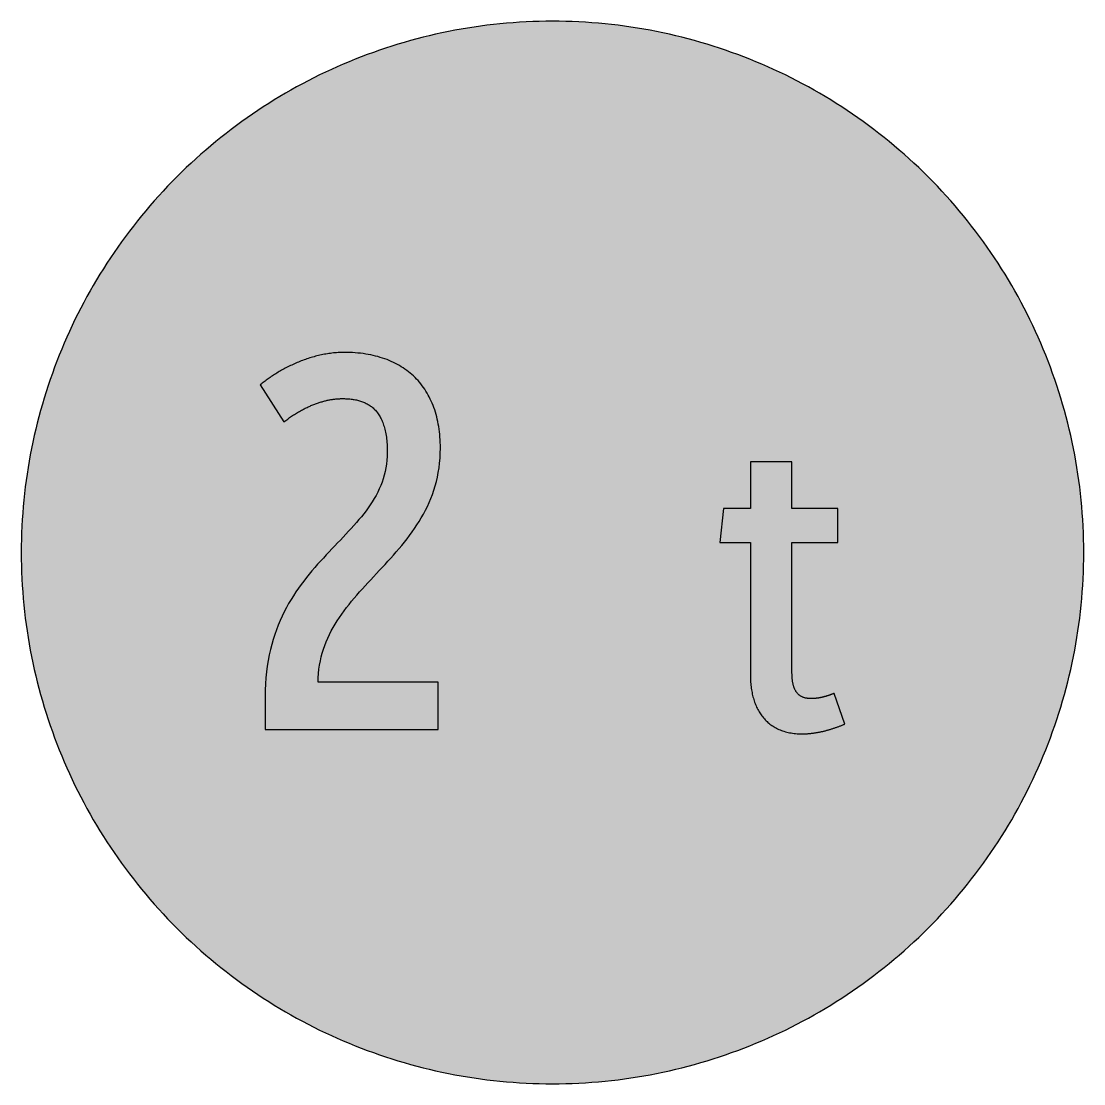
# Model space of a CAD drawing. Header units: millimetres. Extents: x 0 to 212, y 0 to 212.
import ezdxf

# ---------------------------------------------------------------- set-up
doc = ezdxf.new("R2010")
doc.units = ezdxf.units.MM

msp = doc.modelspace()

# ---------------------------------------------------------------- hatches: boundary and pattern name
for color, points in [(254, [(211.7189, 105.8869), (211.709, 107.2007), (211.6861, 108.5139), (211.6455, 109.8245), (211.5871, 111.1326), (211.5134, 112.4407), (211.4245, 113.7437), (211.3204, 115.0468), (211.201, 116.3447), (211.0638, 117.6426), (210.9114, 118.9355), (210.7413, 120.2258), (210.5584, 121.5136), (210.3577, 122.7988), (210.1418, 124.079), (209.9107, 125.3566), (209.6643, 126.6292), (209.4027, 127.8992), (209.1258, 129.1641), (208.8337, 130.4239), (208.5264, 131.6812), (208.2038, 132.936), (207.866, 134.1831), (207.5104, 135.4277), (207.1421, 136.6647), (206.7611, 137.8991), (206.3623, 139.1285), (205.9483, 140.3502), (205.5216, 141.5694), (205.0771, 142.781), (204.6199, 143.9901), (204.1474, 145.1915), (203.6623, 146.3853), (203.1619, 147.574), (202.6463, 148.7576), (202.1154, 149.9362), (201.5693, 151.1046), (201.0105, 152.2705), (200.439, 153.4262), (199.8523, 154.5768), (199.2503, 155.7198), (198.6356, 156.8577), (198.0057, 157.9855), (197.3605, 159.1081), (196.7052, 160.2232), (196.0321, 161.3281), (195.3489, 162.4279), (194.6504, 163.5176), (193.9366, 164.6022), (193.2102, 165.6766), (192.471, 166.7434), (191.7167, 167.8), (190.9521, 168.849), (190.1698, 169.8904), (189.3773, 170.9217), (188.5696, 171.9428), (187.7517, 172.9562), (186.9161, 173.9621), (186.0702, 174.9552), (185.2117, 175.9407), (184.338, 176.9161), (183.454, 177.8838), (182.5549, 178.8389), (181.643, 179.7837), (180.721, 180.7185), (179.7837, 181.643), (178.8389, 182.5549), (177.8838, 183.454), (176.9161, 184.338), (175.9407, 185.2117), (174.9552, 186.0702), (173.9621, 186.9161), (172.9562, 187.7492), (171.9428, 188.5696), (170.9217, 189.3773), (169.8904, 190.1698), (168.849, 190.9496), (167.8, 191.7167), (166.7408, 192.471), (165.6766, 193.2102), (164.6022, 193.9366), (163.5176, 194.6504), (162.4279, 195.3489), (161.3281, 196.0321), (160.2232, 196.7052), (159.1081, 197.3631), (157.9855, 198.0057), (156.8577, 198.6356), (155.7198, 199.2503), (154.5768, 199.8523), (153.4262, 200.439), (152.2705, 201.0131), (151.1046, 201.5719), (149.9362, 202.1154), (148.7576, 202.6463), (147.574, 203.1619), (146.3853, 203.6623), (145.1889, 204.15), (143.9875, 204.6199), (142.781, 205.0796), (141.5694, 205.5216), (140.3502, 205.9483), (139.1285, 206.3623), (137.8991, 206.7611), (136.6647, 207.1446), (135.4252, 207.5129), (134.1831, 207.866), (132.9334, 208.2038), (131.6812, 208.5264), (130.4239, 208.8337), (129.1641, 209.1284), (127.8966, 209.4052), (126.6292, 209.6668), (125.3541, 209.9132), (124.0765, 210.1444), (122.7963, 210.3603), (121.5136, 210.5584), (120.2258, 210.7438), (118.9355, 210.9114), (117.6401, 211.0638), (116.3447, 211.201), (115.0468, 211.3229), (113.7437, 211.4271), (112.4382, 211.516), (111.1326, 211.5896), (109.8245, 211.6455), (108.5113, 211.6861), (107.1982, 211.7115), (105.885, 211.7192), (104.5693, 211.7115), (103.2561, 211.6861), (101.9454, 211.6455), (100.6373, 211.5896), (99.3292, 211.516), (98.0262, 211.4271), (96.7232, 211.3229), (95.4253, 211.201), (94.1273, 211.0638), (92.8345, 210.9114), (91.5441, 210.7438), (90.2564, 210.5584), (88.9711, 210.3603), (87.691, 210.1444), (86.4133, 209.9132), (85.1408, 209.6668), (83.8708, 209.4052), (82.6059, 209.1284), (81.346, 208.8337), (80.0887, 208.5264), (78.834, 208.2038), (77.5868, 207.866), (76.3422, 207.5129), (75.1053, 207.1446), (73.8708, 206.7611), (72.6415, 206.3623), (71.4197, 205.9483), (70.2005, 205.5216), (68.9889, 205.0796), (67.7799, 204.6199), (66.5785, 204.15), (65.3847, 203.6623), (64.196, 203.1619), (63.0123, 202.6463), (61.8338, 202.1154), (60.6628, 201.5719), (59.4995, 201.0131), (58.3438, 200.439), (57.1932, 199.8523), (56.0502, 199.2503), (54.9123, 198.6356), (53.7845, 198.0057), (52.6618, 197.3631), (51.5468, 196.7052), (50.4419, 196.0321), (49.342, 195.3489), (48.2524, 194.6504), (47.1678, 193.9366), (46.0934, 193.2102), (45.0266, 192.471), (43.9699, 191.7167), (42.9209, 190.9496), (41.8795, 190.1698), (40.8483, 189.3773), (39.8272, 188.5696), (38.8137, 187.7492), (37.8079, 186.9161), (36.8148, 186.0702), (35.8292, 185.2117), (34.8539, 184.338), (33.8861, 183.454), (32.9311, 182.5549), (31.9862, 181.643), (31.049, 180.7185), (30.1269, 179.7837), (29.2151, 178.8389), (28.3159, 177.8838), (27.432, 176.9161), (26.5582, 175.9407), (25.6997, 174.9552), (24.8539, 173.9621), (24.0208, 172.9562), (23.2004, 171.9428), (22.3926, 170.9217), (21.6002, 169.8904), (20.8204, 168.849), (20.0533, 167.8), (19.2989, 166.7434), (18.5598, 165.6766), (17.8333, 164.6022), (17.1196, 163.5176), (16.4211, 162.4279), (15.7378, 161.3281), (15.0647, 160.2232), (14.4069, 159.1081), (13.7643, 157.9855), (13.1343, 156.8577), (12.5197, 155.7198), (11.9177, 154.5768), (11.3309, 153.4262), (10.7569, 152.2705), (10.1981, 151.1046), (9.6545, 149.9362), (9.1237, 148.7576), (8.6081, 147.574), (8.1077, 146.3853), (7.62, 145.1915), (7.1501, 143.9901), (6.6904, 142.781), (6.2484, 141.5694), (5.8217, 140.3502), (5.4077, 139.1285), (5.0089, 137.8991), (4.6253, 136.6647), (4.257, 135.4277), (3.904, 134.1831), (3.5662, 132.936), (3.2436, 131.6812), (2.9362, 130.4239), (2.6416, 129.1641), (2.3647, 127.8992), (2.1031, 126.6292), (1.8567, 125.3566), (1.6256, 124.079), (1.4097, 122.7988), (1.2116, 121.5136), (1.0262, 120.2258), (0.8585, 118.9355), (0.7061, 117.6426), (0.569, 116.3447), (0.447, 115.0468), (0.3429, 113.7437), (0.254, 112.4407), (0.1803, 111.1326), (0.1245, 109.8245), (0.0838, 108.5139), (0.0584, 107.2007), (0.0508, 105.885), (0.0584, 104.5718), (0.0838, 103.2586), (0.1245, 101.9454), (0.1803, 100.6373), (0.254, 99.3318), (0.3429, 98.0262), (0.447, 96.7232), (0.569, 95.4253), (0.7061, 94.1299), (0.8585, 92.8345), (1.0262, 91.5441), (1.2116, 90.2564), (1.4097, 88.9737), (1.6256, 87.6935), (1.8567, 86.4159), (2.1031, 85.1408), (2.3647, 83.8733), (2.6416, 82.6059), (2.9362, 81.346), (3.2436, 80.0887), (3.5662, 78.8365), (3.904, 77.5868), (4.257, 76.3448), (4.6253, 75.1053), (5.0089, 73.8708), (5.4077, 72.6415), (5.8217, 71.4197), (6.2484, 70.2005), (6.6904, 68.9889), (7.1501, 67.7824), (7.62, 66.581), (8.1077, 65.3847), (8.6081, 64.196), (9.1237, 63.0123), (9.6545, 61.8338), (10.1981, 60.6654), (10.7569, 59.4995), (11.3309, 58.3438), (11.9177, 57.1932), (12.5197, 56.0502), (13.1343, 54.9123), (13.7643, 53.7845), (14.4069, 52.6618), (15.0647, 51.5468), (15.7378, 50.4419), (16.4211, 49.342), (17.1196, 48.2524), (17.8333, 47.1678), (18.5598, 46.0934), (19.2989, 45.0291), (20.0533, 43.9699), (20.8204, 42.9209), (21.6002, 41.8795), (22.3926, 40.8483), (23.2004, 39.8272), (24.0208, 38.8137), (24.8539, 37.8079), (25.6997, 36.8148), (26.5582, 35.8292), (27.432, 34.8539), (28.3159, 33.8861), (29.2151, 32.9311), (30.1269, 31.9862), (31.049, 31.049), (31.9862, 30.1269), (32.9311, 29.2151), (33.8861, 28.3159), (34.8539, 27.432), (35.8292, 26.5582), (36.8148, 25.6997), (37.8079, 24.8539), (38.8137, 24.0182), (39.8272, 23.2004), (40.8483, 22.3926), (41.8795, 21.6002), (42.9209, 20.8178), (43.9699, 20.0533), (45.0266, 19.2989), (46.0934, 18.5598), (47.1678, 17.8333), (48.2524, 17.1196), (49.342, 16.4211), (50.4419, 15.7378), (51.5468, 15.0647), (52.6618, 14.4094), (53.7845, 13.7643), (54.9123, 13.1343), (56.0502, 12.5197), (57.1932, 11.9177), (58.3438, 11.3309), (59.4995, 10.7594), (60.6628, 10.2006), (61.8338, 9.6545), (63.0123, 9.1237), (64.196, 8.6081), (65.3847, 8.1077), (66.5785, 7.6225), (67.7799, 7.1501), (68.9889, 6.6929), (70.2005, 6.2484), (71.4197, 5.8217), (72.6415, 5.4077), (73.8708, 5.0089), (75.1053, 4.6279), (76.3422, 4.2596), (77.5868, 3.904), (78.834, 3.5662), (80.0887, 3.2436), (81.346, 2.9362), (82.6059, 2.6441), (83.8708, 2.3673), (85.1408, 2.1057), (86.4133, 1.8593), (87.691, 1.6281), (88.9711, 1.4122), (90.2564, 1.2116), (91.5441, 1.0287), (92.8345, 0.8585), (94.1273, 0.7061), (95.4253, 0.569), (96.7232, 0.4496), (98.0262, 0.3454), (99.3292, 0.2565), (100.6373, 0.1829), (101.9454, 0.1245), (103.2561, 0.0838), (104.5693, 0.061), (105.885, 0.0533), (107.1982, 0.061), (108.5113, 0.0838), (109.8245, 0.1245), (111.1326, 0.1829), (112.4382, 0.2565), (113.7437, 0.3454), (115.0468, 0.4496), (116.3447, 0.569), (117.6401, 0.7061), (118.9355, 0.8585), (120.2258, 1.0287), (121.5136, 1.2116), (122.7963, 1.4122), (124.0765, 1.6281), (125.3541, 1.8593), (126.6292, 2.1057), (127.8966, 2.3673), (129.1641, 2.6441), (130.4239, 2.9362), (131.6812, 3.2436), (132.9334, 3.5662), (134.1831, 3.904), (135.4252, 4.2596), (136.6647, 4.6279), (137.8991, 5.0089), (139.1285, 5.4077), (140.3502, 5.8217), (141.5694, 6.2484), (142.781, 6.6929), (143.9875, 7.1501), (145.1889, 7.6225), (146.3853, 8.1077), (147.574, 8.6081), (148.7576, 9.1237), (149.9362, 9.6545), (151.1046, 10.2006), (152.2705, 10.7594), (153.4262, 11.3309), (154.5768, 11.9177), (155.7198, 12.5197), (156.8577, 13.1343), (157.9855, 13.7643), (159.1081, 14.4094), (160.2232, 15.0647), (161.3281, 15.7378), (162.4279, 16.4211), (163.5176, 17.1196), (164.6022, 17.8333), (165.6766, 18.5598), (166.7408, 19.2989), (167.8, 20.0533), (168.849, 20.8178), (169.8904, 21.6002), (170.9217, 22.3926), (171.9428, 23.2004), (172.9562, 24.0182), (173.9621, 24.8539), (174.9552, 25.6997), (175.9407, 26.5582), (176.9161, 27.432), (177.8838, 28.3159), (178.8389, 29.2151), (179.7837, 30.1269), (180.721, 31.049), (181.643, 31.9862), (182.5549, 32.9311), (183.454, 33.8861), (184.338, 34.8539), (185.2117, 35.8292), (186.0702, 36.8148), (186.9161, 37.8079), (187.7517, 38.8137), (188.5696, 39.8272), (189.3773, 40.8483), (190.1698, 41.8795), (190.9521, 42.9209), (191.7167, 43.9699), (192.471, 45.0291), (193.2102, 46.0934), (193.9366, 47.1678), (194.6504, 48.2524), (195.3489, 49.342), (196.0321, 50.4419), (196.7052, 51.5468), (197.3605, 52.6618), (198.0057, 53.7845), (198.6356, 54.9123), (199.2503, 56.0502), (199.8523, 57.1932), (200.439, 58.3438), (201.0105, 59.4995), (201.5693, 60.6654), (202.1154, 61.8338), (202.6463, 63.0123), (203.1619, 64.196), (203.6623, 65.3847), (204.1474, 66.581), (204.6199, 67.7824), (205.0771, 68.9889), (205.5216, 70.2005), (205.9483, 71.4197), (206.3623, 72.6415), (206.7611, 73.8708), (207.1421, 75.1053), (207.5104, 76.3448), (207.866, 77.5868), (208.2038, 78.8365), (208.5264, 80.0887), (208.8337, 81.346), (209.1258, 82.6059), (209.4027, 83.8733), (209.6643, 85.1408), (209.9107, 86.4159), (210.1418, 87.6935), (210.3577, 88.9737), (210.5584, 90.2564), (210.7413, 91.5441), (210.9114, 92.8345), (211.0638, 94.1299), (211.201, 95.4253), (211.3204, 96.7232), (211.4245, 98.0262), (211.5134, 99.3318), (211.5871, 100.6373), (211.6455, 101.9454), (211.6861, 103.2586), (211.709, 104.5718), (211.7166, 105.885)]), (59, [(63.977, 136.5412), (64.2036, 136.5377), (64.4296, 136.5352), (64.6557, 136.5275), (64.8792, 136.5174), (65.1002, 136.5047), (65.3212, 136.4894), (65.5422, 136.4691), (65.7606, 136.4463), (65.9765, 136.4183), (66.1899, 136.3878), (66.4032, 136.3548), (66.614, 136.3142), (66.8223, 136.2735), (67.0281, 136.2253), (67.2313, 136.1745), (67.4345, 136.1211), (67.6351, 136.0602), (67.8307, 135.9941), (68.0263, 135.9256), (68.2193, 135.8519), (68.4073, 135.7732), (68.5952, 135.6868), (68.7807, 135.5979), (68.961, 135.5014), (69.1388, 135.4023), (69.3141, 135.2956), (69.4868, 135.1813), (69.657, 135.0645), (69.8221, 134.94), (69.9846, 134.808), (70.1421, 134.6733), (70.2996, 134.5286), (70.4494, 134.3787), (70.5993, 134.2238), (70.7441, 134.0612), (70.8838, 133.891), (71.0209, 133.7132), (71.1556, 133.5303), (71.2826, 133.3373), (71.4096, 133.1392), (71.5289, 132.9334), (71.6458, 132.7201), (71.7575, 132.4991), (71.8642, 132.2705), (71.9684, 132.0317), (72.0674, 131.7879), (72.1614, 131.5339), (72.2503, 131.2723), (72.3341, 131.0005), (72.4154, 130.7236), (72.4891, 130.4341), (72.5576, 130.1394), (72.6237, 129.8321), (72.6821, 129.5197), (72.7354, 129.1946), (72.7837, 128.8618), (72.8269, 128.5215), (72.865, 128.1684), (72.898, 127.8077), (72.9234, 127.4369), (72.9437, 127.0533), (72.959, 126.6622), (72.9691, 126.2609), (72.9717, 125.8494), (72.9539, 125.0417), (72.9005, 124.2543), (72.8167, 123.4846), (72.6973, 122.7328), (72.55, 121.9962), (72.3697, 121.2799), (72.1614, 120.5763), (71.9252, 119.888), (71.6636, 119.2124), (71.374, 118.5494), (71.0616, 117.8992), (70.7263, 117.2591), (70.3656, 116.6292), (69.9872, 116.0094), (69.5858, 115.3973), (69.1693, 114.7928), (68.7324, 114.1933), (68.2777, 113.6015), (67.8104, 113.0122), (67.3252, 112.428), (66.8299, 111.8464), (66.3194, 111.2672), (65.7987, 110.6907), (65.2704, 110.1141), (64.7294, 109.535), (64.1833, 108.9558), (63.6295, 108.3742), (63.0707, 107.7874), (62.5069, 107.2007), (61.9404, 106.6063), (61.3715, 106.0069), (60.8, 105.3998), (60.231, 104.7852), (59.6621, 104.1629), (59.0931, 103.5304), (58.5318, 102.8878), (57.9704, 102.235), (57.4167, 101.5695), (56.8706, 100.8913), (56.3321, 100.2005), (55.8013, 99.4918), (55.2806, 98.7704), (54.7726, 98.0313), (54.2747, 97.2769), (53.7921, 96.5022), (53.3222, 95.7097), (52.8701, 94.8969), (52.4332, 94.0613), (52.0141, 93.2053), (51.6153, 92.329), (51.2343, 91.4273), (50.8762, 90.5002), (50.5409, 89.5502), (50.226, 88.5723), (49.9389, 87.5665), (49.6748, 86.5353), (49.4386, 85.4735), (49.2328, 84.3839), (49.0525, 83.2637), (48.9026, 82.1106), (48.7858, 80.9244), (48.6994, 79.7077), (48.6486, 78.4555), (48.6308, 77.1677), (48.6311, 70.6092), (83.1314, 70.6092), (83.1314, 80.028), (59.2145, 80.028), (59.2303, 80.9142), (59.2836, 81.7829), (59.3674, 82.6338), (59.4868, 83.4644), (59.6367, 84.2797), (59.8145, 85.0798), (60.0227, 85.8622), (60.259, 86.6292), (60.5231, 87.3811), (60.8101, 88.1202), (61.1226, 88.8467), (61.4604, 89.5604), (61.8185, 90.2614), (62.197, 90.9523), (62.5983, 91.633), (63.0174, 92.3036), (63.4543, 92.9665), (63.9064, 93.6193), (64.3763, 94.267), (64.8589, 94.9046), (65.3567, 95.5396), (65.8647, 96.1669), (66.3854, 96.7892), (66.9163, 97.4065), (67.4548, 98.0237), (68.0009, 98.6358), (68.5546, 99.2454), (69.1134, 99.855), (69.6773, 100.4621), (70.2437, 101.0717), (70.8127, 101.6813), (71.3842, 102.2909), (71.9531, 102.903), (72.5246, 103.5177), (73.091, 104.1375), (73.6549, 104.7598), (74.2137, 105.3871), (74.7674, 106.0221), (75.3135, 106.6622), (75.852, 107.3074), (76.3829, 107.9627), (76.9036, 108.6256), (77.4116, 109.2962), (77.9094, 109.9769), (78.392, 110.6678), (78.8619, 111.3714), (79.314, 112.0851), (79.7509, 112.8116), (80.17, 113.5532), (80.5713, 114.3076), (80.9498, 115.0747), (81.3079, 115.857), (81.6458, 116.6571), (81.9582, 117.4725), (82.2452, 118.3081), (82.5094, 119.159), (82.7456, 120.0277), (82.9539, 120.9167), (83.1317, 121.826), (83.2815, 122.7557), (83.3984, 123.7082), (83.4847, 124.681), (83.5381, 125.6792), (83.5558, 126.6977), (83.5508, 127.2591), (83.533, 127.8153), (83.5076, 128.3614), (83.472, 128.8999), (83.4263, 129.4308), (83.3704, 129.9566), (83.3044, 130.4722), (83.2256, 130.9802), (83.1393, 131.4806), (83.0428, 131.9733), (82.9361, 132.4585), (82.8218, 132.936), (82.6948, 133.4059), (82.5602, 133.8656), (82.4128, 134.3203), (82.2579, 134.7648), (82.0928, 135.2017), (81.9201, 135.6309), (81.7347, 136.05), (81.5416, 136.4615), (81.3384, 136.8654), (81.1276, 137.2616), (80.9066, 137.6477), (80.6755, 138.0287), (80.4342, 138.397), (80.1853, 138.7602), (79.9287, 139.1133), (79.6595, 139.4562), (79.3826, 139.7914), (79.0981, 140.1191), (78.8035, 140.4391), (78.5012, 140.7465), (78.1888, 141.0487), (77.8688, 141.3408), (77.5386, 141.6228), (77.2008, 141.8971), (76.8528, 142.1613), (76.4972, 142.4178), (76.134, 142.6642), (75.7606, 142.9029), (75.3796, 143.129), (74.991, 143.35), (74.5947, 143.5583), (74.1883, 143.7589), (73.7743, 143.952), (73.3501, 144.1323), (72.9209, 144.305), (72.4814, 144.4676), (72.0344, 144.6225), (71.5797, 144.7648), (71.1175, 144.8994), (70.6476, 145.0238), (70.1675, 145.1381), (69.6824, 145.2448), (69.1871, 145.3388), (68.6867, 145.4252), (68.1761, 145.4988), (67.658, 145.5649), (67.1347, 145.6207), (66.6013, 145.6665), (66.0629, 145.702), (65.5142, 145.7274), (64.9605, 145.7427), (64.3992, 145.7477), (64.0918, 145.7452), (63.7845, 145.7376), (63.4771, 145.7274), (63.1723, 145.7096), (62.865, 145.6893), (62.5602, 145.6639), (62.2554, 145.636), (61.9531, 145.6004), (61.6483, 145.5623), (61.3461, 145.5217), (61.0464, 145.4734), (60.7441, 145.4252), (60.4444, 145.3693), (60.1472, 145.3134), (59.85, 145.2499), (59.5528, 145.1864), (59.2582, 145.1178), (58.9636, 145.0442), (58.6715, 144.9705), (58.3794, 144.8892), (58.0898, 144.8079), (57.8002, 144.7216), (57.5132, 144.6352), (57.2287, 144.5438), (56.9443, 144.4473), (56.6623, 144.3507), (56.3804, 144.2517), (56.1035, 144.1475), (55.8241, 144.0434), (55.5498, 143.9342), (55.2755, 143.8224), (55.0062, 143.7107), (54.737, 143.5964), (54.4678, 143.477), (54.2036, 143.3576), (53.9394, 143.2357), (53.6804, 143.1138), (53.4213, 142.9868), (53.1647, 142.8598), (52.9107, 142.7302), (52.6593, 142.5981), (52.4104, 142.4661), (52.164, 142.3314), (51.9201, 142.1968), (51.6814, 142.0597), (51.4426, 141.92), (51.2064, 141.7803), (50.9727, 141.6406), (50.7441, 141.4983), (50.5155, 141.3561), (50.292, 141.2113), (50.071, 141.0665), (49.8551, 140.9217), (49.6392, 140.7744), (49.4284, 140.6271), (49.2201, 140.4798), (49.0144, 140.3325), (48.8137, 140.1851), (48.6156, 140.0353), (48.42, 139.888), (48.2295, 139.7381), (48.0416, 139.5908), (47.8561, 139.4409), (47.6758, 139.2911), (52.3353, 131.8849), (52.5323, 132.0368), (52.7304, 132.1867), (52.9285, 132.3315), (53.1266, 132.4762), (53.3248, 132.6185), (53.5203, 132.7556), (53.7185, 132.8928), (53.914, 133.0249), (54.1122, 133.157), (54.3077, 133.284), (54.5033, 133.4084), (54.6989, 133.5329), (54.8945, 133.6523), (55.0901, 133.7691), (55.2831, 133.8834), (55.4787, 133.9952), (55.6717, 134.1044), (55.8648, 134.2111), (56.0578, 134.3152), (56.2483, 134.4168), (56.4413, 134.5159), (56.6318, 134.6124), (56.8223, 134.7064), (57.0128, 134.7978), (57.2033, 134.8867), (57.3913, 134.9756), (57.5793, 135.0594), (57.7672, 135.1407), (57.9552, 135.2194), (58.1406, 135.2956), (58.326, 135.3693), (58.5114, 135.443), (58.6969, 135.5115), (58.8797, 135.5776), (59.0626, 135.6436), (59.2455, 135.7071), (59.4258, 135.7655), (59.6087, 135.824), (59.7865, 135.8798), (59.9669, 135.9306), (60.1447, 135.9814), (60.3225, 136.0297), (60.4977, 136.078), (60.6755, 136.1211), (60.8482, 136.1618), (61.0235, 136.2024), (61.1962, 136.238), (61.3689, 136.2735), (61.5391, 136.3066), (61.7093, 136.337), (61.8769, 136.365), (62.0446, 136.3904), (62.2122, 136.4158), (62.3773, 136.4361), (62.5424, 136.4564), (62.7075, 136.4742), (62.8701, 136.4894), (63.0301, 136.5021), (63.1927, 136.5148), (63.3501, 136.5225), (63.5076, 136.5301), (63.6651, 136.5352), (63.82, 136.5377), (63.975, 136.5402)]), (59, [(145.2989, 81.6155), (145.3007, 81.2952), (145.3058, 80.9777), (145.3185, 80.6628), (145.3337, 80.3504), (145.3566, 80.043), (145.382, 79.7357), (145.4125, 79.4334), (145.4455, 79.1362), (145.4861, 78.8391), (145.5318, 78.547), (145.5801, 78.2599), (145.6334, 77.9729), (145.6944, 77.691), (145.7579, 77.4141), (145.8265, 77.1398), (145.9001, 76.868), (145.9789, 76.6013), (146.0627, 76.3397), (146.1491, 76.0806), (146.243, 75.8266), (146.3421, 75.5752), (146.4462, 75.3288), (146.5555, 75.0875), (146.6672, 74.8487), (146.7866, 74.6176), (146.9111, 74.389), (147.0406, 74.1629), (147.1752, 73.9445), (147.3149, 73.7286), (147.4572, 73.5203), (147.607, 73.3146), (147.7645, 73.1164), (147.9245, 72.9209), (148.0896, 72.7304), (148.2598, 72.5449), (148.4376, 72.3671), (148.6179, 72.1919), (148.8059, 72.0242), (148.9989, 71.8591), (149.1945, 71.7017), (149.4003, 71.5493), (149.6085, 71.4045), (149.8219, 71.2622), (150.0429, 71.1276), (150.2664, 70.9981), (150.4975, 70.8762), (150.7338, 70.7593), (150.9776, 70.6476), (151.224, 70.5434), (151.478, 70.4444), (151.7371, 70.3529), (152.0012, 70.2666), (152.2705, 70.1878), (152.5473, 70.1142), (152.8293, 70.0481), (153.1163, 69.9872), (153.4084, 69.9364), (153.7081, 69.8881), (154.0129, 69.85), (154.3253, 69.817), (154.6403, 69.7916), (154.9629, 69.7738), (155.2905, 69.7636), (155.6258, 69.7611), (155.7604, 69.7611), (155.895, 69.7636), (156.0297, 69.7662), (156.1643, 69.7687), (156.2989, 69.7738), (156.4335, 69.7789), (156.5681, 69.7865), (156.7028, 69.7941), (156.8374, 69.8043), (156.9695, 69.8144), (157.1041, 69.8271), (157.2387, 69.8373), (157.3708, 69.8525), (157.5054, 69.8652), (157.6375, 69.8805), (157.7721, 69.8983), (157.9042, 69.916), (158.0363, 69.9338), (158.1709, 69.9516), (158.303, 69.9719), (158.435, 69.9948), (158.5697, 70.0176), (158.7017, 70.0405), (158.8338, 70.0634), (158.9659, 70.0888), (159.098, 70.1142), (159.2326, 70.1421), (159.3647, 70.17), (159.4968, 70.198), (159.6288, 70.2285), (159.7609, 70.2589), (159.893, 70.2894), (160.0251, 70.3224), (160.1546, 70.3555), (160.2867, 70.3885), (160.4188, 70.424), (160.5509, 70.4596), (160.6829, 70.4952), (160.815, 70.5333), (160.9446, 70.5714), (161.0766, 70.6095), (161.2087, 70.6501), (161.3408, 70.6882), (161.4703, 70.7314), (161.6024, 70.772), (161.7345, 70.8152), (161.864, 70.8584), (161.9961, 70.9041), (162.1282, 70.9473), (162.2577, 70.993), (162.3898, 71.0413), (162.5219, 71.087), (162.6514, 71.1352), (162.7835, 71.1835), (162.9131, 71.2343), (163.0451, 71.2826), (163.1772, 71.3334), (163.3068, 71.3867), (163.4388, 71.4375), (163.5684, 71.4908), (163.7005, 71.5442), (163.83, 71.5975), (163.9621, 71.6534), (164.0916, 71.7067), (161.9772, 77.8051), (161.8844, 77.7697), (161.7955, 77.7342), (161.7066, 77.7011), (161.6177, 77.6681), (161.5313, 77.6351), (161.4449, 77.6021), (161.3611, 77.5716), (161.2748, 77.5411), (161.1935, 77.5106), (161.1097, 77.4827), (161.0284, 77.4548), (160.9471, 77.4268), (160.8658, 77.4014), (160.7871, 77.3735), (160.7083, 77.3481), (160.6296, 77.3227), (160.5509, 77.2998), (160.4747, 77.277), (160.3985, 77.2541), (160.3223, 77.2312), (160.2486, 77.2084), (160.1749, 77.1881), (160.1013, 77.1677), (160.0276, 77.1474), (159.954, 77.1296), (159.8828, 77.1093), (159.8092, 77.0915), (159.7381, 77.0738), (159.6669, 77.0585), (159.5984, 77.0407), (159.5272, 77.0255), (159.4587, 77.0103), (159.3875, 76.995), (159.319, 76.9823), (159.2504, 76.9671), (159.1818, 76.9544), (159.1158, 76.9417), (159.0472, 76.9315), (158.9786, 76.9188), (158.9126, 76.9087), (158.8465, 76.8985), (158.7779, 76.8883), (158.7119, 76.8782), (158.6459, 76.8706), (158.5798, 76.8629), (158.5138, 76.8553), (158.4477, 76.8477), (158.3817, 76.8401), (158.3157, 76.8325), (158.2496, 76.8274), (158.1836, 76.8223), (158.1175, 76.8172), (158.0515, 76.8121), (157.9855, 76.8071), (157.9194, 76.8045), (157.8534, 76.7994), (157.7873, 76.7969), (157.7213, 76.7944), (157.6553, 76.7918), (157.5867, 76.7918), (157.5206, 76.7893), (157.4546, 76.7893), (157.386, 76.7893), (157.32, 76.7893), (157.193, 76.7893), (157.0711, 76.7944), (156.9491, 76.7994), (156.8323, 76.8096), (156.7155, 76.8223), (156.6012, 76.8375), (156.4894, 76.8553), (156.3827, 76.8756), (156.276, 76.8985), (156.1719, 76.9239), (156.0703, 76.9518), (155.9687, 76.9823), (155.8722, 77.0153), (155.7782, 77.0509), (155.6842, 77.089), (155.5953, 77.1296), (155.5064, 77.1754), (155.4201, 77.2211), (155.3362, 77.2693), (155.255, 77.3201), (155.1762, 77.3735), (155.0975, 77.4319), (155.0238, 77.4903), (154.9502, 77.5513), (154.879, 77.6148), (154.8105, 77.6808), (154.7444, 77.7494), (154.6809, 77.8231), (154.6174, 77.8967), (154.5565, 77.9729), (154.498, 78.0517), (154.4422, 78.1329), (154.3863, 78.2142), (154.3355, 78.3006), (154.2847, 78.3895), (154.2339, 78.4809), (154.1882, 78.5724), (154.1424, 78.6689), (154.0993, 78.7679), (154.0586, 78.867), (154.0205, 78.9686), (153.9824, 79.0753), (153.9469, 79.182), (153.9138, 79.2912), (153.8808, 79.4029), (153.8503, 79.5172), (153.8224, 79.6341), (153.797, 79.7509), (153.7716, 79.8728), (153.7487, 79.9973), (153.7259, 80.1218), (153.7056, 80.2488), (153.6878, 80.3783), (153.6725, 80.5104), (153.6573, 80.645), (153.6446, 80.7822), (153.6319, 80.9219), (153.6217, 81.0616), (153.6141, 81.2038), (153.6065, 81.3486), (153.6014, 81.4959), (153.5989, 81.6458), (153.5963, 81.7982), (153.5938, 81.9506), (153.5963, 107.8615), (162.741, 107.8615), (162.741, 114.6344), (153.5963, 114.6344), (153.5963, 123.9488), (145.2989, 123.9488), (145.2989, 114.6344), (139.9646, 114.6344), (139.2026, 107.8615), (145.2989, 107.8615)])]:
    msp.add_hatch(color=color).paths.add_polyline_path(points)

# ---------------------------------------------------------------- linework, layer by layer
at = {"color": 254}
msp.add_lwpolyline([(211.7189, 105.8869), (211.709, 107.2007), (211.6861, 108.5139), (211.6455, 109.8245), (211.5871, 111.1326), (211.5134, 112.4407), (211.4245, 113.7437), (211.3204, 115.0468), (211.201, 116.3447), (211.0638, 117.6426), (210.9114, 118.9355), (210.7413, 120.2258), (210.5584, 121.5136), (210.3577, 122.7988), (210.1418, 124.079), (209.9107, 125.3566), (209.6643, 126.6292), (209.4027, 127.8992), (209.1258, 129.1641), (208.8337, 130.4239), (208.5264, 131.6812), (208.2038, 132.936), (207.866, 134.1831), (207.5104, 135.4277), (207.1421, 136.6647), (206.7611, 137.8991), (206.3623, 139.1285), (205.9483, 140.3502), (205.5216, 141.5694), (205.0771, 142.781), (204.6199, 143.9901), (204.1474, 145.1915), (203.6623, 146.3853), (203.1619, 147.574), (202.6463, 148.7576), (202.1154, 149.9362), (201.5693, 151.1046), (201.0105, 152.2705), (200.439, 153.4262), (199.8523, 154.5768), (199.2503, 155.7198), (198.6356, 156.8577), (198.0057, 157.9855), (197.3605, 159.1081), (196.7052, 160.2232), (196.0321, 161.3281), (195.3489, 162.4279), (194.6504, 163.5176), (193.9366, 164.6022), (193.2102, 165.6766), (192.471, 166.7434), (191.7167, 167.8), (190.9521, 168.849), (190.1698, 169.8904), (189.3773, 170.9217), (188.5696, 171.9428), (187.7517, 172.9562), (186.9161, 173.9621), (186.0702, 174.9552), (185.2117, 175.9407), (184.338, 176.9161), (183.454, 177.8838), (182.5549, 178.8389), (181.643, 179.7837), (180.721, 180.7185), (179.7837, 181.643), (178.8389, 182.5549), (177.8838, 183.454), (176.9161, 184.338), (175.9407, 185.2117), (174.9552, 186.0702), (173.9621, 186.9161), (172.9562, 187.7492), (171.9428, 188.5696), (170.9217, 189.3773), (169.8904, 190.1698), (168.849, 190.9496), (167.8, 191.7167), (166.7408, 192.471), (165.6766, 193.2102), (164.6022, 193.9366), (163.5176, 194.6504), (162.4279, 195.3489), (161.3281, 196.0321), (160.2232, 196.7052), (159.1081, 197.3631), (157.9855, 198.0057), (156.8577, 198.6356), (155.7198, 199.2503), (154.5768, 199.8523), (153.4262, 200.439), (152.2705, 201.0131), (151.1046, 201.5719), (149.9362, 202.1154), (148.7576, 202.6463), (147.574, 203.1619), (146.3853, 203.6623), (145.1889, 204.15), (143.9875, 204.6199), (142.781, 205.0796), (141.5694, 205.5216), (140.3502, 205.9483), (139.1285, 206.3623), (137.8991, 206.7611), (136.6647, 207.1446), (135.4252, 207.5129), (134.1831, 207.866), (132.9334, 208.2038), (131.6812, 208.5264), (130.4239, 208.8337), (129.1641, 209.1284), (127.8966, 209.4052), (126.6292, 209.6668), (125.3541, 209.9132), (124.0765, 210.1444), (122.7963, 210.3603), (121.5136, 210.5584), (120.2258, 210.7438), (118.9355, 210.9114), (117.6401, 211.0638), (116.3447, 211.201), (115.0468, 211.3229), (113.7437, 211.4271), (112.4382, 211.516), (111.1326, 211.5896), (109.8245, 211.6455), (108.5113, 211.6861), (107.1982, 211.7115), (105.885, 211.7192), (104.5693, 211.7115), (103.2561, 211.6861), (101.9454, 211.6455), (100.6373, 211.5896), (99.3292, 211.516), (98.0262, 211.4271), (96.7232, 211.3229), (95.4253, 211.201), (94.1273, 211.0638), (92.8345, 210.9114), (91.5441, 210.7438), (90.2564, 210.5584), (88.9711, 210.3603), (87.691, 210.1444), (86.4133, 209.9132), (85.1408, 209.6668), (83.8708, 209.4052), (82.6059, 209.1284), (81.346, 208.8337), (80.0887, 208.5264), (78.834, 208.2038), (77.5868, 207.866), (76.3422, 207.5129), (75.1053, 207.1446), (73.8708, 206.7611), (72.6415, 206.3623), (71.4197, 205.9483), (70.2005, 205.5216), (68.9889, 205.0796), (67.7799, 204.6199), (66.5785, 204.15), (65.3847, 203.6623), (64.196, 203.1619), (63.0123, 202.6463), (61.8338, 202.1154), (60.6628, 201.5719), (59.4995, 201.0131), (58.3438, 200.439), (57.1932, 199.8523), (56.0502, 199.2503), (54.9123, 198.6356), (53.7845, 198.0057), (52.6618, 197.3631), (51.5468, 196.7052), (50.4419, 196.0321), (49.342, 195.3489), (48.2524, 194.6504), (47.1678, 193.9366), (46.0934, 193.2102), (45.0266, 192.471), (43.9699, 191.7167), (42.9209, 190.9496), (41.8795, 190.1698), (40.8483, 189.3773), (39.8272, 188.5696), (38.8137, 187.7492), (37.8079, 186.9161), (36.8148, 186.0702), (35.8292, 185.2117), (34.8539, 184.338), (33.8861, 183.454), (32.9311, 182.5549), (31.9862, 181.643), (31.049, 180.7185), (30.1269, 179.7837), (29.2151, 178.8389), (28.3159, 177.8838), (27.432, 176.9161), (26.5582, 175.9407), (25.6997, 174.9552), (24.8539, 173.9621), (24.0208, 172.9562), (23.2004, 171.9428), (22.3926, 170.9217), (21.6002, 169.8904), (20.8204, 168.849), (20.0533, 167.8), (19.2989, 166.7434), (18.5598, 165.6766), (17.8333, 164.6022), (17.1196, 163.5176), (16.4211, 162.4279), (15.7378, 161.3281), (15.0647, 160.2232), (14.4069, 159.1081), (13.7643, 157.9855), (13.1343, 156.8577), (12.5197, 155.7198), (11.9177, 154.5768), (11.3309, 153.4262), (10.7569, 152.2705), (10.1981, 151.1046), (9.6545, 149.9362), (9.1237, 148.7576), (8.6081, 147.574), (8.1077, 146.3853), (7.62, 145.1915), (7.1501, 143.9901), (6.6904, 142.781), (6.2484, 141.5694), (5.8217, 140.3502), (5.4077, 139.1285), (5.0089, 137.8991), (4.6253, 136.6647), (4.257, 135.4277), (3.904, 134.1831), (3.5662, 132.936), (3.2436, 131.6812), (2.9362, 130.4239), (2.6416, 129.1641), (2.3647, 127.8992), (2.1031, 126.6292), (1.8567, 125.3566), (1.6256, 124.079), (1.4097, 122.7988), (1.2116, 121.5136), (1.0262, 120.2258), (0.8585, 118.9355), (0.7061, 117.6426), (0.569, 116.3447), (0.447, 115.0468), (0.3429, 113.7437), (0.254, 112.4407), (0.1803, 111.1326), (0.1245, 109.8245), (0.0838, 108.5139), (0.0584, 107.2007), (0.0508, 105.885), (0.0584, 104.5718), (0.0838, 103.2586), (0.1245, 101.9454), (0.1803, 100.6373), (0.254, 99.3318), (0.3429, 98.0262), (0.447, 96.7232), (0.569, 95.4253), (0.7061, 94.1299), (0.8585, 92.8345), (1.0262, 91.5441), (1.2116, 90.2564), (1.4097, 88.9737), (1.6256, 87.6935), (1.8567, 86.4159), (2.1031, 85.1408), (2.3647, 83.8733), (2.6416, 82.6059), (2.9362, 81.346), (3.2436, 80.0887), (3.5662, 78.8365), (3.904, 77.5868), (4.257, 76.3448), (4.6253, 75.1053), (5.0089, 73.8708), (5.4077, 72.6415), (5.8217, 71.4197), (6.2484, 70.2005), (6.6904, 68.9889), (7.1501, 67.7824), (7.62, 66.581), (8.1077, 65.3847), (8.6081, 64.196), (9.1237, 63.0123), (9.6545, 61.8338), (10.1981, 60.6654), (10.7569, 59.4995), (11.3309, 58.3438), (11.9177, 57.1932), (12.5197, 56.0502), (13.1343, 54.9123), (13.7643, 53.7845), (14.4069, 52.6618), (15.0647, 51.5468), (15.7378, 50.4419), (16.4211, 49.342), (17.1196, 48.2524), (17.8333, 47.1678), (18.5598, 46.0934), (19.2989, 45.0291), (20.0533, 43.9699), (20.8204, 42.9209), (21.6002, 41.8795), (22.3926, 40.8483), (23.2004, 39.8272), (24.0208, 38.8137), (24.8539, 37.8079), (25.6997, 36.8148), (26.5582, 35.8292), (27.432, 34.8539), (28.3159, 33.8861), (29.2151, 32.9311), (30.1269, 31.9862), (31.049, 31.049), (31.9862, 30.1269), (32.9311, 29.2151), (33.8861, 28.3159), (34.8539, 27.432), (35.8292, 26.5582), (36.8148, 25.6997), (37.8079, 24.8539), (38.8137, 24.0182), (39.8272, 23.2004), (40.8483, 22.3926), (41.8795, 21.6002), (42.9209, 20.8178), (43.9699, 20.0533), (45.0266, 19.2989), (46.0934, 18.5598), (47.1678, 17.8333), (48.2524, 17.1196), (49.342, 16.4211), (50.4419, 15.7378), (51.5468, 15.0647), (52.6618, 14.4094), (53.7845, 13.7643), (54.9123, 13.1343), (56.0502, 12.5197), (57.1932, 11.9177), (58.3438, 11.3309), (59.4995, 10.7594), (60.6628, 10.2006), (61.8338, 9.6545), (63.0123, 9.1237), (64.196, 8.6081), (65.3847, 8.1077), (66.5785, 7.6225), (67.7799, 7.1501), (68.9889, 6.6929), (70.2005, 6.2484), (71.4197, 5.8217), (72.6415, 5.4077), (73.8708, 5.0089), (75.1053, 4.6279), (76.3422, 4.2596), (77.5868, 3.904), (78.834, 3.5662), (80.0887, 3.2436), (81.346, 2.9362), (82.6059, 2.6441), (83.8708, 2.3673), (85.1408, 2.1057), (86.4133, 1.8593), (87.691, 1.6281), (88.9711, 1.4122), (90.2564, 1.2116), (91.5441, 1.0287), (92.8345, 0.8585), (94.1273, 0.7061), (95.4253, 0.569), (96.7232, 0.4496), (98.0262, 0.3454), (99.3292, 0.2565), (100.6373, 0.1829), (101.9454, 0.1245), (103.2561, 0.0838), (104.5693, 0.061), (105.885, 0.0533), (107.1982, 0.061), (108.5113, 0.0838), (109.8245, 0.1245), (111.1326, 0.1829), (112.4382, 0.2565), (113.7437, 0.3454), (115.0468, 0.4496), (116.3447, 0.569), (117.6401, 0.7061), (118.9355, 0.8585), (120.2258, 1.0287), (121.5136, 1.2116), (122.7963, 1.4122), (124.0765, 1.6281), (125.3541, 1.8593), (126.6292, 2.1057), (127.8966, 2.3673), (129.1641, 2.6441), (130.4239, 2.9362), (131.6812, 3.2436), (132.9334, 3.5662), (134.1831, 3.904), (135.4252, 4.2596), (136.6647, 4.6279), (137.8991, 5.0089), (139.1285, 5.4077), (140.3502, 5.8217), (141.5694, 6.2484), (142.781, 6.6929), (143.9875, 7.1501), (145.1889, 7.6225), (146.3853, 8.1077), (147.574, 8.6081), (148.7576, 9.1237), (149.9362, 9.6545), (151.1046, 10.2006), (152.2705, 10.7594), (153.4262, 11.3309), (154.5768, 11.9177), (155.7198, 12.5197), (156.8577, 13.1343), (157.9855, 13.7643), (159.1081, 14.4094), (160.2232, 15.0647), (161.3281, 15.7378), (162.4279, 16.4211), (163.5176, 17.1196), (164.6022, 17.8333), (165.6766, 18.5598), (166.7408, 19.2989), (167.8, 20.0533), (168.849, 20.8178), (169.8904, 21.6002), (170.9217, 22.3926), (171.9428, 23.2004), (172.9562, 24.0182), (173.9621, 24.8539), (174.9552, 25.6997), (175.9407, 26.5582), (176.9161, 27.432), (177.8838, 28.3159), (178.8389, 29.2151), (179.7837, 30.1269), (180.721, 31.049), (181.643, 31.9862), (182.5549, 32.9311), (183.454, 33.8861), (184.338, 34.8539), (185.2117, 35.8292), (186.0702, 36.8148), (186.9161, 37.8079), (187.7517, 38.8137), (188.5696, 39.8272), (189.3773, 40.8483), (190.1698, 41.8795), (190.9521, 42.9209), (191.7167, 43.9699), (192.471, 45.0291), (193.2102, 46.0934), (193.9366, 47.1678), (194.6504, 48.2524), (195.3489, 49.342), (196.0321, 50.4419), (196.7052, 51.5468), (197.3605, 52.6618), (198.0057, 53.7845), (198.6356, 54.9123), (199.2503, 56.0502), (199.8523, 57.1932), (200.439, 58.3438), (201.0105, 59.4995), (201.5693, 60.6654), (202.1154, 61.8338), (202.6463, 63.0123), (203.1619, 64.196), (203.6623, 65.3847), (204.1474, 66.581), (204.6199, 67.7824), (205.0771, 68.9889), (205.5216, 70.2005), (205.9483, 71.4197), (206.3623, 72.6415), (206.7611, 73.8708), (207.1421, 75.1053), (207.5104, 76.3448), (207.866, 77.5868), (208.2038, 78.8365), (208.5264, 80.0887), (208.8337, 81.346), (209.1258, 82.6059), (209.4027, 83.8733), (209.6643, 85.1408), (209.9107, 86.4159), (210.1418, 87.6935), (210.3577, 88.9737), (210.5584, 90.2564), (210.7413, 91.5441), (210.9114, 92.8345), (211.0638, 94.1299), (211.201, 95.4253), (211.3204, 96.7232), (211.4245, 98.0262), (211.5134, 99.3318), (211.5871, 100.6373), (211.6455, 101.9454), (211.6861, 103.2586), (211.709, 104.5718), (211.7166, 105.885), (211.7189, 105.8869)], dxfattribs=at)
at = {"color": 59}
for points in [[(63.977, 136.5412), (64.2036, 136.5377), (64.4296, 136.5352), (64.6557, 136.5275), (64.8792, 136.5174), (65.1002, 136.5047), (65.3212, 136.4894), (65.5422, 136.4691), (65.7606, 136.4463), (65.9765, 136.4183), (66.1899, 136.3878), (66.4032, 136.3548), (66.614, 136.3142), (66.8223, 136.2735), (67.0281, 136.2253), (67.2313, 136.1745), (67.4345, 136.1211), (67.6351, 136.0602), (67.8307, 135.9941), (68.0263, 135.9256), (68.2193, 135.8519), (68.4073, 135.7732), (68.5952, 135.6868), (68.7807, 135.5979), (68.961, 135.5014), (69.1388, 135.4023), (69.3141, 135.2956), (69.4868, 135.1813), (69.657, 135.0645), (69.8221, 134.94), (69.9846, 134.808), (70.1421, 134.6733), (70.2996, 134.5286), (70.4494, 134.3787), (70.5993, 134.2238), (70.7441, 134.0612), (70.8838, 133.891), (71.0209, 133.7132), (71.1556, 133.5303), (71.2826, 133.3373), (71.4096, 133.1392), (71.5289, 132.9334), (71.6458, 132.7201), (71.7575, 132.4991), (71.8642, 132.2705), (71.9684, 132.0317), (72.0674, 131.7879), (72.1614, 131.5339), (72.2503, 131.2723), (72.3341, 131.0005), (72.4154, 130.7236), (72.4891, 130.4341), (72.5576, 130.1394), (72.6237, 129.8321), (72.6821, 129.5197), (72.7354, 129.1946), (72.7837, 128.8618), (72.8269, 128.5215), (72.865, 128.1684), (72.898, 127.8077), (72.9234, 127.4369), (72.9437, 127.0533), (72.959, 126.6622), (72.9691, 126.2609), (72.9717, 125.8494), (72.9539, 125.0417), (72.9005, 124.2543), (72.8167, 123.4846), (72.6973, 122.7328), (72.55, 121.9962), (72.3697, 121.2799), (72.1614, 120.5763), (71.9252, 119.888), (71.6636, 119.2124), (71.374, 118.5494), (71.0616, 117.8992), (70.7263, 117.2591), (70.3656, 116.6292), (69.9872, 116.0094), (69.5858, 115.3973), (69.1693, 114.7928), (68.7324, 114.1933), (68.2777, 113.6015), (67.8104, 113.0122), (67.3252, 112.428), (66.8299, 111.8464), (66.3194, 111.2672), (65.7987, 110.6907), (65.2704, 110.1141), (64.7294, 109.535), (64.1833, 108.9558), (63.6295, 108.3742), (63.0707, 107.7874), (62.5069, 107.2007), (61.9404, 106.6063), (61.3715, 106.0069), (60.8, 105.3998), (60.231, 104.7852), (59.6621, 104.1629), (59.0931, 103.5304), (58.5318, 102.8878), (57.9704, 102.235), (57.4167, 101.5695), (56.8706, 100.8913), (56.3321, 100.2005), (55.8013, 99.4918), (55.2806, 98.7704), (54.7726, 98.0313), (54.2747, 97.2769), (53.7921, 96.5022), (53.3222, 95.7097), (52.8701, 94.8969), (52.4332, 94.0613), (52.0141, 93.2053), (51.6153, 92.329), (51.2343, 91.4273), (50.8762, 90.5002), (50.5409, 89.5502), (50.226, 88.5723), (49.9389, 87.5665), (49.6748, 86.5353), (49.4386, 85.4735), (49.2328, 84.3839), (49.0525, 83.2637), (48.9026, 82.1106), (48.7858, 80.9244), (48.6994, 79.7077), (48.6486, 78.4555), (48.6308, 77.1677), (48.6311, 70.6092), (83.1314, 70.6092), (83.1314, 80.028), (59.2145, 80.028), (59.2303, 80.9142), (59.2836, 81.7829), (59.3674, 82.6338), (59.4868, 83.4644), (59.6367, 84.2797), (59.8145, 85.0798), (60.0227, 85.8622), (60.259, 86.6292), (60.5231, 87.3811), (60.8101, 88.1202), (61.1226, 88.8467), (61.4604, 89.5604), (61.8185, 90.2614), (62.197, 90.9523), (62.5983, 91.633), (63.0174, 92.3036), (63.4543, 92.9665), (63.9064, 93.6193), (64.3763, 94.267), (64.8589, 94.9046), (65.3567, 95.5396), (65.8647, 96.1669), (66.3854, 96.7892), (66.9163, 97.4065), (67.4548, 98.0237), (68.0009, 98.6358), (68.5546, 99.2454), (69.1134, 99.855), (69.6773, 100.4621), (70.2437, 101.0717), (70.8127, 101.6813), (71.3842, 102.2909), (71.9531, 102.903), (72.5246, 103.5177), (73.091, 104.1375), (73.6549, 104.7598), (74.2137, 105.3871), (74.7674, 106.0221), (75.3135, 106.6622), (75.852, 107.3074), (76.3829, 107.9627), (76.9036, 108.6256), (77.4116, 109.2962), (77.9094, 109.9769), (78.392, 110.6678), (78.8619, 111.3714), (79.314, 112.0851), (79.7509, 112.8116), (80.17, 113.5532), (80.5713, 114.3076), (80.9498, 115.0747), (81.3079, 115.857), (81.6458, 116.6571), (81.9582, 117.4725), (82.2452, 118.3081), (82.5094, 119.159), (82.7456, 120.0277), (82.9539, 120.9167), (83.1317, 121.826), (83.2815, 122.7557), (83.3984, 123.7082), (83.4847, 124.681), (83.5381, 125.6792), (83.5558, 126.6977), (83.5508, 127.2591), (83.533, 127.8153), (83.5076, 128.3614), (83.472, 128.8999), (83.4263, 129.4308), (83.3704, 129.9566), (83.3044, 130.4722), (83.2256, 130.9802), (83.1393, 131.4806), (83.0428, 131.9733), (82.9361, 132.4585), (82.8218, 132.936), (82.6948, 133.4059), (82.5602, 133.8656), (82.4128, 134.3203), (82.2579, 134.7648), (82.0928, 135.2017), (81.9201, 135.6309), (81.7347, 136.05), (81.5416, 136.4615), (81.3384, 136.8654), (81.1276, 137.2616), (80.9066, 137.6477), (80.6755, 138.0287), (80.4342, 138.397), (80.1853, 138.7602), (79.9287, 139.1133), (79.6595, 139.4562), (79.3826, 139.7914), (79.0981, 140.1191), (78.8035, 140.4391), (78.5012, 140.7465), (78.1888, 141.0487), (77.8688, 141.3408), (77.5386, 141.6228), (77.2008, 141.8971), (76.8528, 142.1613), (76.4972, 142.4178), (76.134, 142.6642), (75.7606, 142.9029), (75.3796, 143.129), (74.991, 143.35), (74.5947, 143.5583), (74.1883, 143.7589), (73.7743, 143.952), (73.3501, 144.1323), (72.9209, 144.305), (72.4814, 144.4676), (72.0344, 144.6225), (71.5797, 144.7648), (71.1175, 144.8994), (70.6476, 145.0238), (70.1675, 145.1381), (69.6824, 145.2448), (69.1871, 145.3388), (68.6867, 145.4252), (68.1761, 145.4988), (67.658, 145.5649), (67.1347, 145.6207), (66.6013, 145.6665), (66.0629, 145.702), (65.5142, 145.7274), (64.9605, 145.7427), (64.3992, 145.7477), (64.0918, 145.7452), (63.7845, 145.7376), (63.4771, 145.7274), (63.1723, 145.7096), (62.865, 145.6893), (62.5602, 145.6639), (62.2554, 145.636), (61.9531, 145.6004), (61.6483, 145.5623), (61.3461, 145.5217), (61.0464, 145.4734), (60.7441, 145.4252), (60.4444, 145.3693), (60.1472, 145.3134), (59.85, 145.2499), (59.5528, 145.1864), (59.2582, 145.1178), (58.9636, 145.0442), (58.6715, 144.9705), (58.3794, 144.8892), (58.0898, 144.8079), (57.8002, 144.7216), (57.5132, 144.6352), (57.2287, 144.5438), (56.9443, 144.4473), (56.6623, 144.3507), (56.3804, 144.2517), (56.1035, 144.1475), (55.8241, 144.0434), (55.5498, 143.9342), (55.2755, 143.8224), (55.0062, 143.7107), (54.737, 143.5964), (54.4678, 143.477), (54.2036, 143.3576), (53.9394, 143.2357), (53.6804, 143.1138), (53.4213, 142.9868), (53.1647, 142.8598), (52.9107, 142.7302), (52.6593, 142.5981), (52.4104, 142.4661), (52.164, 142.3314), (51.9201, 142.1968), (51.6814, 142.0597), (51.4426, 141.92), (51.2064, 141.7803), (50.9727, 141.6406), (50.7441, 141.4983), (50.5155, 141.3561), (50.292, 141.2113), (50.071, 141.0665), (49.8551, 140.9217), (49.6392, 140.7744), (49.4284, 140.6271), (49.2201, 140.4798), (49.0144, 140.3325), (48.8137, 140.1851), (48.6156, 140.0353), (48.42, 139.888), (48.2295, 139.7381), (48.0416, 139.5908), (47.8561, 139.4409), (47.6758, 139.2911), (52.3353, 131.8849), (52.5323, 132.0368), (52.7304, 132.1867), (52.9285, 132.3315), (53.1266, 132.4762), (53.3248, 132.6185), (53.5203, 132.7556), (53.7185, 132.8928), (53.914, 133.0249), (54.1122, 133.157), (54.3077, 133.284), (54.5033, 133.4084), (54.6989, 133.5329), (54.8945, 133.6523), (55.0901, 133.7691), (55.2831, 133.8834), (55.4787, 133.9952), (55.6717, 134.1044), (55.8648, 134.2111), (56.0578, 134.3152), (56.2483, 134.4168), (56.4413, 134.5159), (56.6318, 134.6124), (56.8223, 134.7064), (57.0128, 134.7978), (57.2033, 134.8867), (57.3913, 134.9756), (57.5793, 135.0594), (57.7672, 135.1407), (57.9552, 135.2194), (58.1406, 135.2956), (58.326, 135.3693), (58.5114, 135.443), (58.6969, 135.5115), (58.8797, 135.5776), (59.0626, 135.6436), (59.2455, 135.7071), (59.4258, 135.7655), (59.6087, 135.824), (59.7865, 135.8798), (59.9669, 135.9306), (60.1447, 135.9814), (60.3225, 136.0297), (60.4977, 136.078), (60.6755, 136.1211), (60.8482, 136.1618), (61.0235, 136.2024), (61.1962, 136.238), (61.3689, 136.2735), (61.5391, 136.3066), (61.7093, 136.337), (61.8769, 136.365), (62.0446, 136.3904), (62.2122, 136.4158), (62.3773, 136.4361), (62.5424, 136.4564), (62.7075, 136.4742), (62.8701, 136.4894), (63.0301, 136.5021), (63.1927, 136.5148), (63.3501, 136.5225), (63.5076, 136.5301), (63.6651, 136.5352), (63.82, 136.5377), (63.975, 136.5402), (63.977, 136.5412)], [(145.2989, 81.6155), (145.3007, 81.2952), (145.3058, 80.9777), (145.3185, 80.6628), (145.3337, 80.3504), (145.3566, 80.043), (145.382, 79.7357), (145.4125, 79.4334), (145.4455, 79.1362), (145.4861, 78.8391), (145.5318, 78.547), (145.5801, 78.2599), (145.6334, 77.9729), (145.6944, 77.691), (145.7579, 77.4141), (145.8265, 77.1398), (145.9001, 76.868), (145.9789, 76.6013), (146.0627, 76.3397), (146.1491, 76.0806), (146.243, 75.8266), (146.3421, 75.5752), (146.4462, 75.3288), (146.5555, 75.0875), (146.6672, 74.8487), (146.7866, 74.6176), (146.9111, 74.389), (147.0406, 74.1629), (147.1752, 73.9445), (147.3149, 73.7286), (147.4572, 73.5203), (147.607, 73.3146), (147.7645, 73.1164), (147.9245, 72.9209), (148.0896, 72.7304), (148.2598, 72.5449), (148.4376, 72.3671), (148.6179, 72.1919), (148.8059, 72.0242), (148.9989, 71.8591), (149.1945, 71.7017), (149.4003, 71.5493), (149.6085, 71.4045), (149.8219, 71.2622), (150.0429, 71.1276), (150.2664, 70.9981), (150.4975, 70.8762), (150.7338, 70.7593), (150.9776, 70.6476), (151.224, 70.5434), (151.478, 70.4444), (151.7371, 70.3529), (152.0012, 70.2666), (152.2705, 70.1878), (152.5473, 70.1142), (152.8293, 70.0481), (153.1163, 69.9872), (153.4084, 69.9364), (153.7081, 69.8881), (154.0129, 69.85), (154.3253, 69.817), (154.6403, 69.7916), (154.9629, 69.7738), (155.2905, 69.7636), (155.6258, 69.7611), (155.7604, 69.7611), (155.895, 69.7636), (156.0297, 69.7662), (156.1643, 69.7687), (156.2989, 69.7738), (156.4335, 69.7789), (156.5681, 69.7865), (156.7028, 69.7941), (156.8374, 69.8043), (156.9695, 69.8144), (157.1041, 69.8271), (157.2387, 69.8373), (157.3708, 69.8525), (157.5054, 69.8652), (157.6375, 69.8805), (157.7721, 69.8983), (157.9042, 69.916), (158.0363, 69.9338), (158.1709, 69.9516), (158.303, 69.9719), (158.435, 69.9948), (158.5697, 70.0176), (158.7017, 70.0405), (158.8338, 70.0634), (158.9659, 70.0888), (159.098, 70.1142), (159.2326, 70.1421), (159.3647, 70.17), (159.4968, 70.198), (159.6288, 70.2285), (159.7609, 70.2589), (159.893, 70.2894), (160.0251, 70.3224), (160.1546, 70.3555), (160.2867, 70.3885), (160.4188, 70.424), (160.5509, 70.4596), (160.6829, 70.4952), (160.815, 70.5333), (160.9446, 70.5714), (161.0766, 70.6095), (161.2087, 70.6501), (161.3408, 70.6882), (161.4703, 70.7314), (161.6024, 70.772), (161.7345, 70.8152), (161.864, 70.8584), (161.9961, 70.9041), (162.1282, 70.9473), (162.2577, 70.993), (162.3898, 71.0413), (162.5219, 71.087), (162.6514, 71.1352), (162.7835, 71.1835), (162.9131, 71.2343), (163.0451, 71.2826), (163.1772, 71.3334), (163.3068, 71.3867), (163.4388, 71.4375), (163.5684, 71.4908), (163.7005, 71.5442), (163.83, 71.5975), (163.9621, 71.6534), (164.0916, 71.7067), (161.9772, 77.8051), (161.8844, 77.7697), (161.7955, 77.7342), (161.7066, 77.7011), (161.6177, 77.6681), (161.5313, 77.6351), (161.4449, 77.6021), (161.3611, 77.5716), (161.2748, 77.5411), (161.1935, 77.5106), (161.1097, 77.4827), (161.0284, 77.4548), (160.9471, 77.4268), (160.8658, 77.4014), (160.7871, 77.3735), (160.7083, 77.3481), (160.6296, 77.3227), (160.5509, 77.2998), (160.4747, 77.277), (160.3985, 77.2541), (160.3223, 77.2312), (160.2486, 77.2084), (160.1749, 77.1881), (160.1013, 77.1677), (160.0276, 77.1474), (159.954, 77.1296), (159.8828, 77.1093), (159.8092, 77.0915), (159.7381, 77.0738), (159.6669, 77.0585), (159.5984, 77.0407), (159.5272, 77.0255), (159.4587, 77.0103), (159.3875, 76.995), (159.319, 76.9823), (159.2504, 76.9671), (159.1818, 76.9544), (159.1158, 76.9417), (159.0472, 76.9315), (158.9786, 76.9188), (158.9126, 76.9087), (158.8465, 76.8985), (158.7779, 76.8883), (158.7119, 76.8782), (158.6459, 76.8706), (158.5798, 76.8629), (158.5138, 76.8553), (158.4477, 76.8477), (158.3817, 76.8401), (158.3157, 76.8325), (158.2496, 76.8274), (158.1836, 76.8223), (158.1175, 76.8172), (158.0515, 76.8121), (157.9855, 76.8071), (157.9194, 76.8045), (157.8534, 76.7994), (157.7873, 76.7969), (157.7213, 76.7944), (157.6553, 76.7918), (157.5867, 76.7918), (157.5206, 76.7893), (157.4546, 76.7893), (157.386, 76.7893), (157.32, 76.7893), (157.193, 76.7893), (157.0711, 76.7944), (156.9491, 76.7994), (156.8323, 76.8096), (156.7155, 76.8223), (156.6012, 76.8375), (156.4894, 76.8553), (156.3827, 76.8756), (156.276, 76.8985), (156.1719, 76.9239), (156.0703, 76.9518), (155.9687, 76.9823), (155.8722, 77.0153), (155.7782, 77.0509), (155.6842, 77.089), (155.5953, 77.1296), (155.5064, 77.1754), (155.4201, 77.2211), (155.3362, 77.2693), (155.255, 77.3201), (155.1762, 77.3735), (155.0975, 77.4319), (155.0238, 77.4903), (154.9502, 77.5513), (154.879, 77.6148), (154.8105, 77.6808), (154.7444, 77.7494), (154.6809, 77.8231), (154.6174, 77.8967), (154.5565, 77.9729), (154.498, 78.0517), (154.4422, 78.1329), (154.3863, 78.2142), (154.3355, 78.3006), (154.2847, 78.3895), (154.2339, 78.4809), (154.1882, 78.5724), (154.1424, 78.6689), (154.0993, 78.7679), (154.0586, 78.867), (154.0205, 78.9686), (153.9824, 79.0753), (153.9469, 79.182), (153.9138, 79.2912), (153.8808, 79.4029), (153.8503, 79.5172), (153.8224, 79.6341), (153.797, 79.7509), (153.7716, 79.8728), (153.7487, 79.9973), (153.7259, 80.1218), (153.7056, 80.2488), (153.6878, 80.3783), (153.6725, 80.5104), (153.6573, 80.645), (153.6446, 80.7822), (153.6319, 80.9219), (153.6217, 81.0616), (153.6141, 81.2038), (153.6065, 81.3486), (153.6014, 81.4959), (153.5989, 81.6458), (153.5963, 81.7982), (153.5938, 81.9506), (153.5963, 107.8615), (162.741, 107.8615), (162.741, 114.6344), (153.5963, 114.6344), (153.5963, 123.9488), (145.2989, 123.9488), (145.2989, 114.6344), (139.9646, 114.6344), (139.2026, 107.8615), (145.2989, 107.8615), (145.2989, 81.6155)]]:
    msp.add_lwpolyline(points, dxfattribs=at)

doc.saveas('drawing.dxf')
